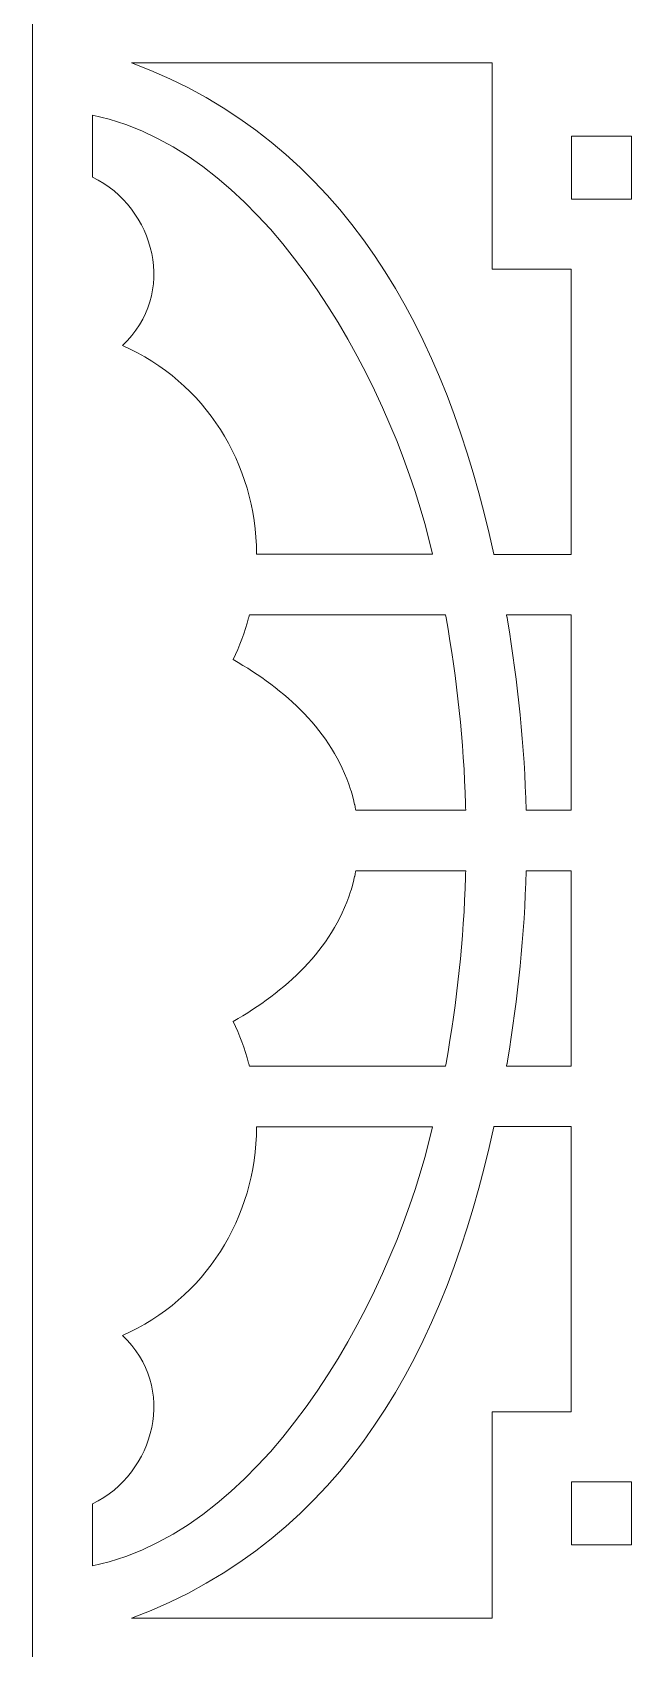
# Model space of a CAD drawing. Header units: centimetres. Extents: x -14.5 to -8.2, y -2.9 to 9.
# Drawn here: x -14.459 to -13.342, y 3.063 to 6.078 of the extents above; entities that cross this region are included whole.
import ezdxf

# ---------------------------------------------------------------- set-up
doc = ezdxf.new("R2010")
doc.units = ezdxf.units.CM
doc.header["$MEASUREMENT"] = 0
doc.layers.add('layer 1', color=7, linetype='Continuous')

msp = doc.modelspace()

# ---------------------------------------------------------------- linework, layer by layer
at = {"layer": 'layer 1', "color": 250, "lineweight": 9}
for points, knots in [([(-14.45908, 9.00076), (-14.45908, 9.00076), (-14.34683, 9.00076), (-14.34683, 9.00076), (-14.34683, 9.00076), (-14.34683, 9.00076), (-8.2929, 9.00076), (-8.2929, 9.00076), (-8.2929, 9.00076), (-8.2929, 9.00076), (-8.18065, 9.00076), (-8.18065, 9.00076), (-8.18065, 9.00076), (-8.18065, 9.00076), (-8.18065, 8.88851), (-8.18065, 8.88851), (-8.18065, 8.88851), (-8.18065, 8.88851), (-8.18065, -2.76204), (-8.18065, -2.76204), (-8.18065, -2.76204), (-8.18065, -2.76204), (-8.18065, -2.87429), (-8.18065, -2.87429), (-8.18065, -2.87429), (-8.18065, -2.87429), (-8.2929, -2.87429), (-8.2929, -2.87429), (-8.2929, -2.87429), (-8.2929, -2.87429), (-14.34683, -2.87429), (-14.34683, -2.87429), (-14.34683, -2.87429), (-14.34683, -2.87429), (-14.45908, -2.87429), (-14.45908, -2.87429), (-14.45908, -2.87429), (-14.45908, -2.87429), (-14.45908, -2.76204), (-14.45908, -2.76204), (-14.45908, -2.76204), (-14.45908, -2.76204), (-14.45908, 8.88851), (-14.45908, 8.88851), (-14.45908, 8.88851), (-14.45908, 8.88851), (-14.45908, 9.00076), (-14.45908, 9.00076)], [0, 0, 0, 0, 0.0769231, 0.0769231, 0.0769231, 0.0769231, 0.1538462, 0.1538462, 0.1538462, 0.1538462, 0.2307692, 0.2307692, 0.2307692, 0.2307692, 0.3076923, 0.3076923, 0.3076923, 0.3076923, 0.3846154, 0.3846154, 0.3846154, 0.3846154, 0.4615385, 0.4615385, 0.4615385, 0.4615385, 0.5384615, 0.5384615, 0.5384615, 0.5384615, 0.6153846, 0.6153846, 0.6153846, 0.6153846, 0.6923077, 0.6923077, 0.6923077, 0.6923077, 0.7692308, 0.7692308, 0.7692308, 0.7692308, 0.8461538, 0.8461538, 0.8461538, 0.8461538, 1, 1, 1, 1]), ([(-14.27441, 6.02143), (-14.27441, 6.02143), (-13.60164, 6.02143), (-13.60164, 6.02143), (-13.60164, 6.02143), (-13.60164, 6.02143), (-13.60164, 5.6375), (-13.60164, 5.6375), (-13.60164, 5.6375), (-13.60164, 5.6375), (-13.60162, 5.6375), (-13.60162, 5.6375), (-13.60162, 5.6375), (-13.60162, 5.6375), (-13.60162, 5.63647), (-13.60162, 5.63647), (-13.60162, 5.63647), (-13.60162, 5.63647), (-13.59568, 5.63647), (-13.59568, 5.63647), (-13.59568, 5.63647), (-13.59568, 5.63647), (-13.59536, 5.63647), (-13.59536, 5.63647), (-13.59536, 5.63647), (-13.59536, 5.63647), (-13.58941, 5.63647), (-13.58941, 5.63647), (-13.58941, 5.63647), (-13.58941, 5.63647), (-13.58909, 5.63647), (-13.58909, 5.63647), (-13.58909, 5.63647), (-13.58909, 5.63647), (-13.58315, 5.63647), (-13.58315, 5.63647), (-13.58315, 5.63647), (-13.58315, 5.63647), (-13.58283, 5.63647), (-13.58283, 5.63647), (-13.58283, 5.63647), (-13.58283, 5.63647), (-13.57689, 5.63647), (-13.57689, 5.63647), (-13.57689, 5.63647), (-13.57689, 5.63647), (-13.57653, 5.63647), (-13.57653, 5.63647), (-13.57653, 5.63647), (-13.57653, 5.63647), (-13.57059, 5.63647), (-13.57059, 5.63647), (-13.57059, 5.63647), (-13.57059, 5.63647), (-13.57027, 5.63647), (-13.57027, 5.63647), (-13.57027, 5.63647), (-13.57027, 5.63647), (-13.56433, 5.63647), (-13.56433, 5.63647), (-13.56433, 5.63647), (-13.56433, 5.63647), (-13.56398, 5.63647), (-13.56398, 5.63647), (-13.56398, 5.63647), (-13.56398, 5.63647), (-13.55803, 5.63647), (-13.55803, 5.63647), (-13.55803, 5.63647), (-13.55803, 5.63647), (-13.55771, 5.63647), (-13.55771, 5.63647), (-13.55771, 5.63647), (-13.55771, 5.63647), (-13.55177, 5.63647), (-13.55177, 5.63647), (-13.55177, 5.63647), (-13.55177, 5.63647), (-13.55141, 5.63647), (-13.55141, 5.63647), (-13.55141, 5.63647), (-13.55141, 5.63647), (-13.54548, 5.63647), (-13.54548, 5.63647), (-13.54548, 5.63647), (-13.54548, 5.63647), (-13.54514, 5.63647), (-13.54514, 5.63647), (-13.54514, 5.63647), (-13.54514, 5.63647), (-13.53921, 5.63647), (-13.53921, 5.63647), (-13.53921, 5.63647), (-13.53921, 5.63647), (-13.53886, 5.63647), (-13.53886, 5.63647), (-13.53886, 5.63647), (-13.53886, 5.63647), (-13.53292, 5.63647), (-13.53292, 5.63647), (-13.53292, 5.63647), (-13.53292, 5.63647), (-13.5326, 5.63647), (-13.5326, 5.63647), (-13.5326, 5.63647), (-13.5326, 5.63647), (-13.52665, 5.63647), (-13.52665, 5.63647), (-13.52665, 5.63647), (-13.52665, 5.63647), (-13.5263, 5.63647), (-13.5263, 5.63647), (-13.5263, 5.63647), (-13.5263, 5.63647), (-13.52036, 5.63647), (-13.52036, 5.63647), (-13.52036, 5.63647), (-13.52036, 5.63647), (-13.52004, 5.63647), (-13.52004, 5.63647), (-13.52004, 5.63647), (-13.52004, 5.63647), (-13.5141, 5.63647), (-13.5141, 5.63647), (-13.5141, 5.63647), (-13.5141, 5.63647), (-13.51375, 5.63647), (-13.51375, 5.63647), (-13.51375, 5.63647), (-13.51375, 5.63647), (-13.5078, 5.63647), (-13.5078, 5.63647), (-13.5078, 5.63647), (-13.5078, 5.63647), (-13.50748, 5.63647), (-13.50748, 5.63647), (-13.50748, 5.63647), (-13.50748, 5.63647), (-13.50154, 5.63647), (-13.50154, 5.63647), (-13.50154, 5.63647), (-13.50154, 5.63647), (-13.50118, 5.63647), (-13.50118, 5.63647), (-13.50118, 5.63647), (-13.50118, 5.63647), (-13.49524, 5.63647), (-13.49524, 5.63647), (-13.49524, 5.63647), (-13.49524, 5.63647), (-13.49492, 5.63647), (-13.49492, 5.63647), (-13.49492, 5.63647), (-13.49492, 5.63647), (-13.48898, 5.63647), (-13.48898, 5.63647), (-13.48898, 5.63647), (-13.48898, 5.63647), (-13.48866, 5.63647), (-13.48866, 5.63647), (-13.48866, 5.63647), (-13.48866, 5.63647), (-13.48272, 5.63647), (-13.48272, 5.63647), (-13.48272, 5.63647), (-13.48272, 5.63647), (-13.4824, 5.63647), (-13.4824, 5.63647), (-13.4824, 5.63647), (-13.4824, 5.63647), (-13.47645, 5.63647), (-13.47645, 5.63647), (-13.47645, 5.63647), (-13.47645, 5.63647), (-13.47609, 5.63647), (-13.47609, 5.63647), (-13.47609, 5.63647), (-13.47609, 5.63647), (-13.47016, 5.63647), (-13.47016, 5.63647), (-13.47016, 5.63647), (-13.47016, 5.63647), (-13.46983, 5.63647), (-13.46983, 5.63647), (-13.46983, 5.63647), (-13.46983, 5.63647), (-13.4639, 5.63647), (-13.4639, 5.63647), (-13.4639, 5.63647), (-13.4639, 5.63647), (-13.46353, 5.63647), (-13.46353, 5.63647), (-13.46353, 5.63647), (-13.46353, 5.63647), (-13.45759, 5.63647), (-13.45759, 5.63647), (-13.45759, 5.63647), (-13.45759, 5.63647), (-13.45727, 5.63647), (-13.45727, 5.63647), (-13.45727, 5.63647), (-13.45727, 5.63647), (-13.45405, 5.63647), (-13.45405, 5.63647), (-13.45405, 5.63647), (-13.45405, 5.63647), (-13.45405, 5.10386), (-13.45405, 5.10386), (-13.45405, 5.10386), (-13.45405, 5.10386), (-13.59842, 5.10386), (-13.59842, 5.10386), (-13.59842, 5.10386), (-13.59842, 5.10386), (-13.59843, 5.10386), (-13.59843, 5.10386), (-13.59843, 5.10386), (-13.59843, 5.10386), (-13.59852, 5.10419), (-13.59852, 5.10419), (-13.59852, 5.10419), (-13.59852, 5.10419), (-13.59853, 5.10419), (-13.59853, 5.10419), (-13.59853, 5.10419), (-13.59853, 5.10419), (-13.59859, 5.10453), (-13.59859, 5.10453), (-13.59859, 5.10453), (-13.59859, 5.10453), (-13.59859, 5.10453), (-13.59859, 5.10453), (-13.59859, 5.10453), (-13.59859, 5.10453), (-13.59869, 5.10487), (-13.59869, 5.10487), (-13.59869, 5.10487), (-13.68701, 5.51585), (-13.87764, 5.8727), (-14.27441, 6.02143)], [0, 0, 0, 0, 0.0163934, 0.0163934, 0.0163934, 0.0163934, 0.0327869, 0.0327869, 0.0327869, 0.0327869, 0.0491803, 0.0491803, 0.0491803, 0.0491803, 0.0655738, 0.0655738, 0.0655738, 0.0655738, 0.0819672, 0.0819672, 0.0819672, 0.0819672, 0.0983607, 0.0983607, 0.0983607, 0.0983607, 0.1147541, 0.1147541, 0.1147541, 0.1147541, 0.1311475, 0.1311475, 0.1311475, 0.1311475, 0.147541, 0.147541, 0.147541, 0.147541, 0.1639344, 0.1639344, 0.1639344, 0.1639344, 0.1803279, 0.1803279, 0.1803279, 0.1803279, 0.1967213, 0.1967213, 0.1967213, 0.1967213, 0.2131148, 0.2131148, 0.2131148, 0.2131148, 0.2295082, 0.2295082, 0.2295082, 0.2295082, 0.2459016, 0.2459016, 0.2459016, 0.2459016, 0.2622951, 0.2622951, 0.2622951, 0.2622951, 0.2786885, 0.2786885, 0.2786885, 0.2786885, 0.295082, 0.295082, 0.295082, 0.295082, 0.3114754, 0.3114754, 0.3114754, 0.3114754, 0.3278689, 0.3278689, 0.3278689, 0.3278689, 0.3442623, 0.3442623, 0.3442623, 0.3442623, 0.3606557, 0.3606557, 0.3606557, 0.3606557, 0.3770492, 0.3770492, 0.3770492, 0.3770492, 0.3934426, 0.3934426, 0.3934426, 0.3934426, 0.4098361, 0.4098361, 0.4098361, 0.4098361, 0.4262295, 0.4262295, 0.4262295, 0.4262295, 0.442623, 0.442623, 0.442623, 0.442623, 0.4590164, 0.4590164, 0.4590164, 0.4590164, 0.4754098, 0.4754098, 0.4754098, 0.4754098, 0.4918033, 0.4918033, 0.4918033, 0.4918033, 0.5081967, 0.5081967, 0.5081967, 0.5081967, 0.5245902, 0.5245902, 0.5245902, 0.5245902, 0.5409836, 0.5409836, 0.5409836, 0.5409836, 0.557377, 0.557377, 0.557377, 0.557377, 0.5737705, 0.5737705, 0.5737705, 0.5737705, 0.5901639, 0.5901639, 0.5901639, 0.5901639, 0.6065574, 0.6065574, 0.6065574, 0.6065574, 0.6229508, 0.6229508, 0.6229508, 0.6229508, 0.6393443, 0.6393443, 0.6393443, 0.6393443, 0.6557377, 0.6557377, 0.6557377, 0.6557377, 0.6721311, 0.6721311, 0.6721311, 0.6721311, 0.6885246, 0.6885246, 0.6885246, 0.6885246, 0.704918, 0.704918, 0.704918, 0.704918, 0.7213115, 0.7213115, 0.7213115, 0.7213115, 0.7377049, 0.7377049, 0.7377049, 0.7377049, 0.7540984, 0.7540984, 0.7540984, 0.7540984, 0.7704918, 0.7704918, 0.7704918, 0.7704918, 0.7868852, 0.7868852, 0.7868852, 0.7868852, 0.8032787, 0.8032787, 0.8032787, 0.8032787, 0.8196721, 0.8196721, 0.8196721, 0.8196721, 0.8360656, 0.8360656, 0.8360656, 0.8360656, 0.852459, 0.852459, 0.852459, 0.852459, 0.8688525, 0.8688525, 0.8688525, 0.8688525, 0.8852459, 0.8852459, 0.8852459, 0.8852459, 0.9016393, 0.9016393, 0.9016393, 0.9016393, 0.9180328, 0.9180328, 0.9180328, 0.9180328, 0.9344262, 0.9344262, 0.9344262, 0.9344262, 0.9508197, 0.9508197, 0.9508197, 0.9508197, 0.9672131, 0.9672131, 0.9672131, 0.9672131, 1, 1, 1, 1]), ([(-14.34683, 5.92383), (-14.34683, 5.92383), (-14.34683, 5.80808), (-14.34683, 5.80808), (-14.34683, 5.80808), (-14.23033, 5.75163), (-14.18765, 5.58881), (-14.29109, 5.49407), (-14.29109, 5.49407), (-14.29109, 5.49407), (-14.29107, 5.49406), (-14.29107, 5.49406), (-14.29107, 5.49406), (-14.13655, 5.42547), (-14.04205, 5.27482), (-14.04092, 5.10487), (-14.04092, 5.10487), (-14.04092, 5.10487), (-13.71321, 5.10487), (-13.71321, 5.10487), (-13.71321, 5.10487), (-13.77807, 5.39844), (-14.00966, 5.85218), (-14.34683, 5.92383)], [0, 0, 0, 0, 0.1428571, 0.1428571, 0.1428571, 0.1428571, 0.2857143, 0.2857143, 0.2857143, 0.2857143, 0.4285714, 0.4285714, 0.4285714, 0.4285714, 0.5714286, 0.5714286, 0.5714286, 0.5714286, 0.7142857, 0.7142857, 0.7142857, 0.7142857, 1, 1, 1, 1]), ([(-13.34156, 5.88429), (-13.34156, 5.88429), (-13.34156, 5.76666), (-13.34156, 5.76666), (-13.34156, 5.76666), (-13.34156, 5.76666), (-13.45399, 5.76666), (-13.45399, 5.76666), (-13.45399, 5.76666), (-13.45399, 5.76666), (-13.45399, 5.88429), (-13.45399, 5.88429), (-13.45399, 5.88429), (-13.45399, 5.88429), (-13.34156, 5.88429), (-13.34156, 5.88429)], [0, 0, 0, 0, 0.2, 0.2, 0.2, 0.2, 0.4, 0.4, 0.4, 0.4, 0.6, 0.6, 0.6, 0.6, 1, 1, 1, 1]), ([(-14.08451, 4.90806), (-13.98751, 4.8524), (-13.90112, 4.77566), (-13.86557, 4.6657), (-13.86557, 4.6657), (-13.86557, 4.6657), (-13.86555, 4.6657), (-13.86555, 4.6657), (-13.86555, 4.6657), (-13.86555, 4.6657), (-13.86515, 4.66445), (-13.86515, 4.66445), (-13.86515, 4.66445), (-13.86515, 4.66445), (-13.86514, 4.66445), (-13.86514, 4.66445), (-13.86514, 4.66445), (-13.86514, 4.66445), (-13.86419, 4.66132), (-13.86419, 4.66132), (-13.86419, 4.66132), (-13.86419, 4.66132), (-13.86418, 4.66132), (-13.86418, 4.66132), (-13.86418, 4.66132), (-13.86418, 4.66132), (-13.86401, 4.66072), (-13.86401, 4.66072), (-13.86401, 4.66072), (-13.86401, 4.66072), (-13.86401, 4.66072), (-13.86401, 4.66072), (-13.86401, 4.66072), (-13.86401, 4.66072), (-13.86399, 4.66066), (-13.86399, 4.66066), (-13.86399, 4.66066), (-13.86399, 4.66066), (-13.86398, 4.66066), (-13.86398, 4.66066), (-13.86398, 4.66066), (-13.86398, 4.66066), (-13.86291, 4.65693), (-13.86291, 4.65693), (-13.86291, 4.65693), (-13.86291, 4.65693), (-13.8629, 4.65693), (-13.8629, 4.65693), (-13.8629, 4.65693), (-13.8629, 4.65693), (-13.86276, 4.65639), (-13.86276, 4.65639), (-13.86276, 4.65639), (-13.86276, 4.65639), (-13.86273, 4.65639), (-13.86273, 4.65639), (-13.86273, 4.65639), (-13.86273, 4.65639), (-13.8616, 4.65225), (-13.8616, 4.65225), (-13.8616, 4.65225), (-13.8616, 4.65225), (-13.86158, 4.65225), (-13.86158, 4.65225), (-13.86158, 4.65225), (-13.86158, 4.65225), (-13.86147, 4.65176), (-13.86147, 4.65176), (-13.86147, 4.65176), (-13.86147, 4.65176), (-13.86146, 4.65176), (-13.86146, 4.65176), (-13.86146, 4.65176), (-13.86146, 4.65176), (-13.86023, 4.64707), (-13.86023, 4.64707), (-13.86023, 4.64707), (-13.86023, 4.64707), (-13.86022, 4.64707), (-13.86022, 4.64707), (-13.86022, 4.64707), (-13.86022, 4.64707), (-13.86021, 4.64698), (-13.86021, 4.64698), (-13.86021, 4.64698), (-13.86021, 4.64698), (-13.8602, 4.64698), (-13.8602, 4.64698), (-13.8602, 4.64698), (-13.8602, 4.64698), (-13.85945, 4.64392), (-13.85945, 4.64392), (-13.85945, 4.64392), (-13.85945, 4.64392), (-13.85944, 4.64392), (-13.85944, 4.64392), (-13.85944, 4.64392), (-13.85944, 4.64392), (-13.85931, 4.64333), (-13.85931, 4.64333), (-13.85931, 4.64333), (-13.85931, 4.64333), (-13.8593, 4.64333), (-13.8593, 4.64333), (-13.8593, 4.64333), (-13.8593, 4.64333), (-13.85807, 4.63801), (-13.85807, 4.63801), (-13.85807, 4.63801), (-13.85807, 4.63801), (-13.85806, 4.63801), (-13.85806, 4.63801), (-13.85806, 4.63801), (-13.85806, 4.63801), (-13.85795, 4.63744), (-13.85795, 4.63744), (-13.85795, 4.63744), (-13.85795, 4.63744), (-13.85793, 4.63744), (-13.85793, 4.63744), (-13.85793, 4.63744), (-13.85793, 4.63744), (-13.8572, 4.63392), (-13.8572, 4.63392), (-13.8572, 4.63392), (-13.8572, 4.63392), (-13.85719, 4.63392), (-13.85719, 4.63392), (-13.85719, 4.63392), (-13.85719, 4.63392), (-13.8571, 4.63336), (-13.8571, 4.63336), (-13.8571, 4.63336), (-13.8571, 4.63336), (-13.85708, 4.63336), (-13.85708, 4.63336), (-13.85708, 4.63336), (-13.85708, 4.63336), (-13.85695, 4.63267), (-13.85695, 4.63267), (-13.85695, 4.63267), (-13.85695, 4.63267), (-13.85694, 4.63267), (-13.85694, 4.63267), (-13.85694, 4.63267), (-13.85694, 4.63267), (-13.85626, 4.62921), (-13.85626, 4.62921), (-13.85626, 4.62921), (-13.85626, 4.62921), (-13.85625, 4.62921), (-13.85625, 4.62921), (-13.85625, 4.62921), (-13.85625, 4.62921), (-13.85588, 4.62729), (-13.85588, 4.62729), (-13.85588, 4.62729), (-13.85588, 4.62729), (-13.85586, 4.62729), (-13.85586, 4.62729), (-13.85586, 4.62729), (-13.85586, 4.62729), (-13.85585, 4.62729), (-13.85585, 4.62729), (-13.85585, 4.62729), (-13.85585, 4.62729), (-13.65096, 4.62729), (-13.65096, 4.62729), (-13.65096, 4.62729), (-13.65096, 4.62729), (-13.65107, 4.63219), (-13.65107, 4.63219), (-13.65107, 4.63219), (-13.65107, 4.63219), (-13.65109, 4.63219), (-13.65109, 4.63219), (-13.65109, 4.63219), (-13.65109, 4.63219), (-13.6511, 4.63219), (-13.6511, 4.63219), (-13.6511, 4.63219), (-13.6511, 4.63219), (-13.6511, 4.63221), (-13.6511, 4.63221), (-13.6511, 4.63221), (-13.6511, 4.63221), (-13.65124, 4.63814), (-13.65124, 4.63814), (-13.65124, 4.63814), (-13.65124, 4.63814), (-13.65125, 4.63814), (-13.65125, 4.63814), (-13.65125, 4.63814), (-13.65125, 4.63814), (-13.65125, 4.63814), (-13.65125, 4.63814), (-13.65125, 4.63814), (-13.65125, 4.63814), (-13.65125, 4.63816), (-13.65125, 4.63816), (-13.65125, 4.63816), (-13.65458, 4.75506), (-13.6673, 4.87172), (-13.68762, 4.98616), (-13.68762, 4.98616), (-13.68762, 4.98616), (-13.68763, 4.98616), (-13.68763, 4.98616), (-13.68763, 4.98616), (-13.68763, 4.98616), (-13.68765, 4.98616), (-13.68765, 4.98616), (-13.68765, 4.98616), (-13.68765, 4.98616), (-13.68766, 4.98616), (-13.68766, 4.98616), (-13.68766, 4.98616), (-13.68766, 4.98616), (-13.68861, 4.99161), (-13.68861, 4.99161), (-13.68861, 4.99161), (-13.68861, 4.99161), (-13.68862, 4.99161), (-13.68862, 4.99161), (-13.68862, 4.99161), (-13.68862, 4.99161), (-13.68863, 4.99161), (-13.68863, 4.99161), (-13.68863, 4.99161), (-13.68863, 4.99161), (-13.68864, 4.99161), (-13.68864, 4.99161), (-13.68864, 4.99161), (-13.68864, 4.99161), (-14.05429, 4.99161), (-14.05429, 4.99161), (-14.05429, 4.99161), (-14.05429, 4.99161), (-14.0543, 4.99161), (-14.0543, 4.99161), (-14.0543, 4.99161), (-14.0543, 4.99161), (-14.05467, 4.99024), (-14.05467, 4.99024), (-14.05467, 4.99024), (-14.05467, 4.99024), (-14.05467, 4.99024), (-14.05467, 4.99024), (-14.05467, 4.99024), (-14.05467, 4.99024), (-14.055, 4.98886), (-14.055, 4.98886), (-14.055, 4.98886), (-14.055, 4.98886), (-14.05501, 4.98886), (-14.05501, 4.98886), (-14.05501, 4.98886), (-14.05501, 4.98886), (-14.05537, 4.98748), (-14.05537, 4.98748), (-14.05537, 4.98748), (-14.05537, 4.98748), (-14.05539, 4.98748), (-14.05539, 4.98748), (-14.05539, 4.98748), (-14.05539, 4.98748), (-14.05571, 4.98613), (-14.05571, 4.98613), (-14.05571, 4.98613), (-14.05571, 4.98613), (-14.05572, 4.98613), (-14.05572, 4.98613), (-14.05572, 4.98613), (-14.06268, 4.95937), (-14.0725, 4.93305), (-14.08451, 4.90806)], [0, 0, 0, 0, 0.0142857, 0.0142857, 0.0142857, 0.0142857, 0.0285714, 0.0285714, 0.0285714, 0.0285714, 0.0428571, 0.0428571, 0.0428571, 0.0428571, 0.0571429, 0.0571429, 0.0571429, 0.0571429, 0.0714286, 0.0714286, 0.0714286, 0.0714286, 0.0857143, 0.0857143, 0.0857143, 0.0857143, 0.1, 0.1, 0.1, 0.1, 0.1142857, 0.1142857, 0.1142857, 0.1142857, 0.1285714, 0.1285714, 0.1285714, 0.1285714, 0.1428571, 0.1428571, 0.1428571, 0.1428571, 0.1571429, 0.1571429, 0.1571429, 0.1571429, 0.1714286, 0.1714286, 0.1714286, 0.1714286, 0.1857143, 0.1857143, 0.1857143, 0.1857143, 0.2, 0.2, 0.2, 0.2, 0.2142857, 0.2142857, 0.2142857, 0.2142857, 0.2285714, 0.2285714, 0.2285714, 0.2285714, 0.2428571, 0.2428571, 0.2428571, 0.2428571, 0.2571429, 0.2571429, 0.2571429, 0.2571429, 0.2714286, 0.2714286, 0.2714286, 0.2714286, 0.2857143, 0.2857143, 0.2857143, 0.2857143, 0.3, 0.3, 0.3, 0.3, 0.3142857, 0.3142857, 0.3142857, 0.3142857, 0.3285714, 0.3285714, 0.3285714, 0.3285714, 0.3428571, 0.3428571, 0.3428571, 0.3428571, 0.3571429, 0.3571429, 0.3571429, 0.3571429, 0.3714286, 0.3714286, 0.3714286, 0.3714286, 0.3857143, 0.3857143, 0.3857143, 0.3857143, 0.4, 0.4, 0.4, 0.4, 0.4142857, 0.4142857, 0.4142857, 0.4142857, 0.4285714, 0.4285714, 0.4285714, 0.4285714, 0.4428571, 0.4428571, 0.4428571, 0.4428571, 0.4571429, 0.4571429, 0.4571429, 0.4571429, 0.4714286, 0.4714286, 0.4714286, 0.4714286, 0.4857143, 0.4857143, 0.4857143, 0.4857143, 0.5, 0.5, 0.5, 0.5, 0.5142857, 0.5142857, 0.5142857, 0.5142857, 0.5285714, 0.5285714, 0.5285714, 0.5285714, 0.5428571, 0.5428571, 0.5428571, 0.5428571, 0.5571429, 0.5571429, 0.5571429, 0.5571429, 0.5714286, 0.5714286, 0.5714286, 0.5714286, 0.5857143, 0.5857143, 0.5857143, 0.5857143, 0.6, 0.6, 0.6, 0.6, 0.6142857, 0.6142857, 0.6142857, 0.6142857, 0.6285714, 0.6285714, 0.6285714, 0.6285714, 0.6428571, 0.6428571, 0.6428571, 0.6428571, 0.6571429, 0.6571429, 0.6571429, 0.6571429, 0.6714286, 0.6714286, 0.6714286, 0.6714286, 0.6857143, 0.6857143, 0.6857143, 0.6857143, 0.7, 0.7, 0.7, 0.7, 0.7142857, 0.7142857, 0.7142857, 0.7142857, 0.7285714, 0.7285714, 0.7285714, 0.7285714, 0.7428571, 0.7428571, 0.7428571, 0.7428571, 0.7571429, 0.7571429, 0.7571429, 0.7571429, 0.7714286, 0.7714286, 0.7714286, 0.7714286, 0.7857143, 0.7857143, 0.7857143, 0.7857143, 0.8, 0.8, 0.8, 0.8, 0.8142857, 0.8142857, 0.8142857, 0.8142857, 0.8285714, 0.8285714, 0.8285714, 0.8285714, 0.8428571, 0.8428571, 0.8428571, 0.8428571, 0.8571429, 0.8571429, 0.8571429, 0.8571429, 0.8714286, 0.8714286, 0.8714286, 0.8714286, 0.8857143, 0.8857143, 0.8857143, 0.8857143, 0.9, 0.9, 0.9, 0.9, 0.9142857, 0.9142857, 0.9142857, 0.9142857, 0.9285714, 0.9285714, 0.9285714, 0.9285714, 0.9428571, 0.9428571, 0.9428571, 0.9428571, 0.9571429, 0.9571429, 0.9571429, 0.9571429, 0.9714286, 0.9714286, 0.9714286, 0.9714286, 1, 1, 1, 1]), ([(-13.53836, 4.62729), (-13.53836, 4.62729), (-13.53835, 4.62729), (-13.53835, 4.62729), (-13.53835, 4.62729), (-13.53835, 4.62729), (-13.45405, 4.62729), (-13.45405, 4.62729), (-13.45405, 4.62729), (-13.45405, 4.62729), (-13.45405, 4.63736), (-13.45405, 4.63736), (-13.45405, 4.63736), (-13.45405, 4.63736), (-13.45405, 4.65403), (-13.45405, 4.65403), (-13.45405, 4.65403), (-13.45405, 4.65403), (-13.45405, 4.6707), (-13.45405, 4.6707), (-13.45405, 4.6707), (-13.45405, 4.6707), (-13.45405, 4.68737), (-13.45405, 4.68737), (-13.45405, 4.68737), (-13.45405, 4.68737), (-13.45405, 4.70403), (-13.45405, 4.70403), (-13.45405, 4.70403), (-13.45405, 4.70403), (-13.45405, 4.7207), (-13.45405, 4.7207), (-13.45405, 4.7207), (-13.45405, 4.7207), (-13.45405, 4.73737), (-13.45405, 4.73737), (-13.45405, 4.73737), (-13.45405, 4.73737), (-13.45405, 4.75404), (-13.45405, 4.75404), (-13.45405, 4.75404), (-13.45405, 4.75404), (-13.45405, 4.77072), (-13.45405, 4.77072), (-13.45405, 4.77072), (-13.45405, 4.77072), (-13.45405, 4.78738), (-13.45405, 4.78738), (-13.45405, 4.78738), (-13.45405, 4.78738), (-13.45405, 4.80405), (-13.45405, 4.80405), (-13.45405, 4.80405), (-13.45405, 4.80405), (-13.45405, 4.82072), (-13.45405, 4.82072), (-13.45405, 4.82072), (-13.45405, 4.82072), (-13.45405, 4.83738), (-13.45405, 4.83738), (-13.45405, 4.83738), (-13.45405, 4.83738), (-13.45405, 4.85406), (-13.45405, 4.85406), (-13.45405, 4.85406), (-13.45405, 4.85406), (-13.45405, 4.87072), (-13.45405, 4.87072), (-13.45405, 4.87072), (-13.45405, 4.87072), (-13.45405, 4.88739), (-13.45405, 4.88739), (-13.45405, 4.88739), (-13.45405, 4.88739), (-13.45405, 4.90406), (-13.45405, 4.90406), (-13.45405, 4.90406), (-13.45405, 4.90406), (-13.45405, 4.92073), (-13.45405, 4.92073), (-13.45405, 4.92073), (-13.45405, 4.92073), (-13.45405, 4.9374), (-13.45405, 4.9374), (-13.45405, 4.9374), (-13.45405, 4.9374), (-13.45405, 4.95406), (-13.45405, 4.95406), (-13.45405, 4.95406), (-13.45405, 4.95406), (-13.45405, 4.97073), (-13.45405, 4.97073), (-13.45405, 4.97073), (-13.45405, 4.97073), (-13.45405, 4.9874), (-13.45405, 4.9874), (-13.45405, 4.9874), (-13.45405, 4.9874), (-13.45405, 4.99161), (-13.45405, 4.99161), (-13.45405, 4.99161), (-13.45405, 4.99161), (-13.57477, 4.99161), (-13.57477, 4.99161), (-13.57477, 4.99161), (-13.57477, 4.99161), (-13.57402, 4.98717), (-13.57402, 4.98717), (-13.57402, 4.98717), (-13.57402, 4.98717), (-13.574, 4.98717), (-13.574, 4.98717), (-13.574, 4.98717), (-13.574, 4.98717), (-13.57399, 4.98717), (-13.57399, 4.98717), (-13.57399, 4.98717), (-13.57399, 4.98717), (-13.57398, 4.98717), (-13.57398, 4.98717), (-13.57398, 4.98717), (-13.57398, 4.98717), (-13.57304, 4.9817), (-13.57304, 4.9817), (-13.57304, 4.9817), (-13.57304, 4.9817), (-13.57303, 4.9817), (-13.57303, 4.9817), (-13.57303, 4.9817), (-13.57303, 4.9817), (-13.57302, 4.9817), (-13.57302, 4.9817), (-13.57302, 4.9817), (-13.57302, 4.9817), (-13.57301, 4.9817), (-13.57301, 4.9817), (-13.57301, 4.9817), (-13.55358, 4.8646), (-13.54128, 4.74588), (-13.53836, 4.62729)], [0, 0, 0, 0, 0.0277778, 0.0277778, 0.0277778, 0.0277778, 0.0555556, 0.0555556, 0.0555556, 0.0555556, 0.0833333, 0.0833333, 0.0833333, 0.0833333, 0.1111111, 0.1111111, 0.1111111, 0.1111111, 0.1388889, 0.1388889, 0.1388889, 0.1388889, 0.1666667, 0.1666667, 0.1666667, 0.1666667, 0.1944444, 0.1944444, 0.1944444, 0.1944444, 0.2222222, 0.2222222, 0.2222222, 0.2222222, 0.25, 0.25, 0.25, 0.25, 0.2777778, 0.2777778, 0.2777778, 0.2777778, 0.3055556, 0.3055556, 0.3055556, 0.3055556, 0.3333333, 0.3333333, 0.3333333, 0.3333333, 0.3611111, 0.3611111, 0.3611111, 0.3611111, 0.3888889, 0.3888889, 0.3888889, 0.3888889, 0.4166667, 0.4166667, 0.4166667, 0.4166667, 0.4444444, 0.4444444, 0.4444444, 0.4444444, 0.4722222, 0.4722222, 0.4722222, 0.4722222, 0.5, 0.5, 0.5, 0.5, 0.5277778, 0.5277778, 0.5277778, 0.5277778, 0.5555556, 0.5555556, 0.5555556, 0.5555556, 0.5833333, 0.5833333, 0.5833333, 0.5833333, 0.6111111, 0.6111111, 0.6111111, 0.6111111, 0.6388889, 0.6388889, 0.6388889, 0.6388889, 0.6666667, 0.6666667, 0.6666667, 0.6666667, 0.6944444, 0.6944444, 0.6944444, 0.6944444, 0.7222222, 0.7222222, 0.7222222, 0.7222222, 0.75, 0.75, 0.75, 0.75, 0.7777778, 0.7777778, 0.7777778, 0.7777778, 0.8055556, 0.8055556, 0.8055556, 0.8055556, 0.8333333, 0.8333333, 0.8333333, 0.8333333, 0.8611111, 0.8611111, 0.8611111, 0.8611111, 0.8888889, 0.8888889, 0.8888889, 0.8888889, 0.9166667, 0.9166667, 0.9166667, 0.9166667, 0.9444444, 0.9444444, 0.9444444, 0.9444444, 1, 1, 1, 1]), ([(-14.08451, 4.23325), (-13.98751, 4.2889), (-13.90112, 4.36564), (-13.86557, 4.47562), (-13.86557, 4.47562), (-13.86557, 4.47562), (-13.86555, 4.47562), (-13.86555, 4.47562), (-13.86555, 4.47562), (-13.86555, 4.47562), (-13.86515, 4.47687), (-13.86515, 4.47687), (-13.86515, 4.47687), (-13.86515, 4.47687), (-13.86514, 4.47687), (-13.86514, 4.47687), (-13.86514, 4.47687), (-13.86514, 4.47687), (-13.86419, 4.47999), (-13.86419, 4.47999), (-13.86419, 4.47999), (-13.86419, 4.47999), (-13.86418, 4.47999), (-13.86418, 4.47999), (-13.86418, 4.47999), (-13.86418, 4.47999), (-13.86401, 4.48058), (-13.86401, 4.48058), (-13.86401, 4.48058), (-13.86401, 4.48058), (-13.86401, 4.48058), (-13.86401, 4.48058), (-13.86401, 4.48058), (-13.86401, 4.48058), (-13.86399, 4.48065), (-13.86399, 4.48065), (-13.86399, 4.48065), (-13.86399, 4.48065), (-13.86398, 4.48065), (-13.86398, 4.48065), (-13.86398, 4.48065), (-13.86398, 4.48065), (-13.86291, 4.48438), (-13.86291, 4.48438), (-13.86291, 4.48438), (-13.86291, 4.48438), (-13.8629, 4.48438), (-13.8629, 4.48438), (-13.8629, 4.48438), (-13.8629, 4.48438), (-13.86276, 4.48492), (-13.86276, 4.48492), (-13.86276, 4.48492), (-13.86276, 4.48492), (-13.86273, 4.48492), (-13.86273, 4.48492), (-13.86273, 4.48492), (-13.86273, 4.48492), (-13.8616, 4.48906), (-13.8616, 4.48906), (-13.8616, 4.48906), (-13.8616, 4.48906), (-13.86158, 4.48906), (-13.86158, 4.48906), (-13.86158, 4.48906), (-13.86158, 4.48906), (-13.86147, 4.48955), (-13.86147, 4.48955), (-13.86147, 4.48955), (-13.86147, 4.48955), (-13.86146, 4.48955), (-13.86146, 4.48955), (-13.86146, 4.48955), (-13.86146, 4.48955), (-13.86023, 4.49424), (-13.86023, 4.49424), (-13.86023, 4.49424), (-13.86023, 4.49424), (-13.86022, 4.49424), (-13.86022, 4.49424), (-13.86022, 4.49424), (-13.86022, 4.49424), (-13.86021, 4.49432), (-13.86021, 4.49432), (-13.86021, 4.49432), (-13.86021, 4.49432), (-13.8602, 4.49432), (-13.8602, 4.49432), (-13.8602, 4.49432), (-13.8602, 4.49432), (-13.85945, 4.4974), (-13.85945, 4.4974), (-13.85945, 4.4974), (-13.85945, 4.4974), (-13.85944, 4.4974), (-13.85944, 4.4974), (-13.85944, 4.4974), (-13.85944, 4.4974), (-13.85931, 4.49798), (-13.85931, 4.49798), (-13.85931, 4.49798), (-13.85931, 4.49798), (-13.8593, 4.49798), (-13.8593, 4.49798), (-13.8593, 4.49798), (-13.8593, 4.49798), (-13.85807, 4.50329), (-13.85807, 4.50329), (-13.85807, 4.50329), (-13.85807, 4.50329), (-13.85806, 4.50329), (-13.85806, 4.50329), (-13.85806, 4.50329), (-13.85806, 4.50329), (-13.85795, 4.50387), (-13.85795, 4.50387), (-13.85795, 4.50387), (-13.85795, 4.50387), (-13.85793, 4.50387), (-13.85793, 4.50387), (-13.85793, 4.50387), (-13.85793, 4.50387), (-13.8572, 4.50739), (-13.8572, 4.50739), (-13.8572, 4.50739), (-13.8572, 4.50739), (-13.85719, 4.50739), (-13.85719, 4.50739), (-13.85719, 4.50739), (-13.85719, 4.50739), (-13.8571, 4.50796), (-13.8571, 4.50796), (-13.8571, 4.50796), (-13.8571, 4.50796), (-13.85708, 4.50796), (-13.85708, 4.50796), (-13.85708, 4.50796), (-13.85708, 4.50796), (-13.85695, 4.50864), (-13.85695, 4.50864), (-13.85695, 4.50864), (-13.85695, 4.50864), (-13.85694, 4.50864), (-13.85694, 4.50864), (-13.85694, 4.50864), (-13.85694, 4.50864), (-13.85626, 4.51209), (-13.85626, 4.51209), (-13.85626, 4.51209), (-13.85626, 4.51209), (-13.85625, 4.51209), (-13.85625, 4.51209), (-13.85625, 4.51209), (-13.85625, 4.51209), (-13.85588, 4.51402), (-13.85588, 4.51402), (-13.85588, 4.51402), (-13.85588, 4.51402), (-13.85586, 4.51402), (-13.85586, 4.51402), (-13.85586, 4.51402), (-13.85586, 4.51402), (-13.85585, 4.51402), (-13.85585, 4.51402), (-13.85585, 4.51402), (-13.85585, 4.51402), (-13.65096, 4.51402), (-13.65096, 4.51402), (-13.65096, 4.51402), (-13.65096, 4.51402), (-13.65107, 4.50912), (-13.65107, 4.50912), (-13.65107, 4.50912), (-13.65107, 4.50912), (-13.65109, 4.50912), (-13.65109, 4.50912), (-13.65109, 4.50912), (-13.65109, 4.50912), (-13.6511, 4.50912), (-13.6511, 4.50912), (-13.6511, 4.50912), (-13.6511, 4.50912), (-13.6511, 4.5091), (-13.6511, 4.5091), (-13.6511, 4.5091), (-13.6511, 4.5091), (-13.65124, 4.50317), (-13.65124, 4.50317), (-13.65124, 4.50317), (-13.65124, 4.50317), (-13.65125, 4.50317), (-13.65125, 4.50317), (-13.65125, 4.50317), (-13.65125, 4.50317), (-13.65125, 4.50317), (-13.65125, 4.50317), (-13.65125, 4.50317), (-13.65125, 4.50317), (-13.65125, 4.50315), (-13.65125, 4.50315), (-13.65125, 4.50315), (-13.65458, 4.38625), (-13.6673, 4.26959), (-13.68762, 4.15515), (-13.68762, 4.15515), (-13.68762, 4.15515), (-13.68763, 4.15515), (-13.68763, 4.15515), (-13.68763, 4.15515), (-13.68763, 4.15515), (-13.68765, 4.15515), (-13.68765, 4.15515), (-13.68765, 4.15515), (-13.68765, 4.15515), (-13.68766, 4.15515), (-13.68766, 4.15515), (-13.68766, 4.15515), (-13.68766, 4.15515), (-13.68861, 4.1497), (-13.68861, 4.1497), (-13.68861, 4.1497), (-13.68861, 4.1497), (-13.68862, 4.1497), (-13.68862, 4.1497), (-13.68862, 4.1497), (-13.68862, 4.1497), (-13.68863, 4.1497), (-13.68863, 4.1497), (-13.68863, 4.1497), (-13.68863, 4.1497), (-13.68864, 4.1497), (-13.68864, 4.1497), (-13.68864, 4.1497), (-13.68864, 4.1497), (-14.05429, 4.1497), (-14.05429, 4.1497), (-14.05429, 4.1497), (-14.05429, 4.1497), (-14.0543, 4.1497), (-14.0543, 4.1497), (-14.0543, 4.1497), (-14.0543, 4.1497), (-14.05467, 4.15108), (-14.05467, 4.15108), (-14.05467, 4.15108), (-14.05467, 4.15108), (-14.05467, 4.15108), (-14.05467, 4.15108), (-14.05467, 4.15108), (-14.05467, 4.15108), (-14.055, 4.15245), (-14.055, 4.15245), (-14.055, 4.15245), (-14.055, 4.15245), (-14.05501, 4.15245), (-14.05501, 4.15245), (-14.05501, 4.15245), (-14.05501, 4.15245), (-14.05537, 4.15383), (-14.05537, 4.15383), (-14.05537, 4.15383), (-14.05537, 4.15383), (-14.05539, 4.15383), (-14.05539, 4.15383), (-14.05539, 4.15383), (-14.05539, 4.15383), (-14.05571, 4.15517), (-14.05571, 4.15517), (-14.05571, 4.15517), (-14.05571, 4.15517), (-14.05572, 4.15517), (-14.05572, 4.15517), (-14.05572, 4.15517), (-14.06268, 4.18193), (-14.0725, 4.20826), (-14.08451, 4.23325)], [0, 0, 0, 0, 0.0142857, 0.0142857, 0.0142857, 0.0142857, 0.0285714, 0.0285714, 0.0285714, 0.0285714, 0.0428571, 0.0428571, 0.0428571, 0.0428571, 0.0571429, 0.0571429, 0.0571429, 0.0571429, 0.0714286, 0.0714286, 0.0714286, 0.0714286, 0.0857143, 0.0857143, 0.0857143, 0.0857143, 0.1, 0.1, 0.1, 0.1, 0.1142857, 0.1142857, 0.1142857, 0.1142857, 0.1285714, 0.1285714, 0.1285714, 0.1285714, 0.1428571, 0.1428571, 0.1428571, 0.1428571, 0.1571429, 0.1571429, 0.1571429, 0.1571429, 0.1714286, 0.1714286, 0.1714286, 0.1714286, 0.1857143, 0.1857143, 0.1857143, 0.1857143, 0.2, 0.2, 0.2, 0.2, 0.2142857, 0.2142857, 0.2142857, 0.2142857, 0.2285714, 0.2285714, 0.2285714, 0.2285714, 0.2428571, 0.2428571, 0.2428571, 0.2428571, 0.2571429, 0.2571429, 0.2571429, 0.2571429, 0.2714286, 0.2714286, 0.2714286, 0.2714286, 0.2857143, 0.2857143, 0.2857143, 0.2857143, 0.3, 0.3, 0.3, 0.3, 0.3142857, 0.3142857, 0.3142857, 0.3142857, 0.3285714, 0.3285714, 0.3285714, 0.3285714, 0.3428571, 0.3428571, 0.3428571, 0.3428571, 0.3571429, 0.3571429, 0.3571429, 0.3571429, 0.3714286, 0.3714286, 0.3714286, 0.3714286, 0.3857143, 0.3857143, 0.3857143, 0.3857143, 0.4, 0.4, 0.4, 0.4, 0.4142857, 0.4142857, 0.4142857, 0.4142857, 0.4285714, 0.4285714, 0.4285714, 0.4285714, 0.4428571, 0.4428571, 0.4428571, 0.4428571, 0.4571429, 0.4571429, 0.4571429, 0.4571429, 0.4714286, 0.4714286, 0.4714286, 0.4714286, 0.4857143, 0.4857143, 0.4857143, 0.4857143, 0.5, 0.5, 0.5, 0.5, 0.5142857, 0.5142857, 0.5142857, 0.5142857, 0.5285714, 0.5285714, 0.5285714, 0.5285714, 0.5428571, 0.5428571, 0.5428571, 0.5428571, 0.5571429, 0.5571429, 0.5571429, 0.5571429, 0.5714286, 0.5714286, 0.5714286, 0.5714286, 0.5857143, 0.5857143, 0.5857143, 0.5857143, 0.6, 0.6, 0.6, 0.6, 0.6142857, 0.6142857, 0.6142857, 0.6142857, 0.6285714, 0.6285714, 0.6285714, 0.6285714, 0.6428571, 0.6428571, 0.6428571, 0.6428571, 0.6571429, 0.6571429, 0.6571429, 0.6571429, 0.6714286, 0.6714286, 0.6714286, 0.6714286, 0.6857143, 0.6857143, 0.6857143, 0.6857143, 0.7, 0.7, 0.7, 0.7, 0.7142857, 0.7142857, 0.7142857, 0.7142857, 0.7285714, 0.7285714, 0.7285714, 0.7285714, 0.7428571, 0.7428571, 0.7428571, 0.7428571, 0.7571429, 0.7571429, 0.7571429, 0.7571429, 0.7714286, 0.7714286, 0.7714286, 0.7714286, 0.7857143, 0.7857143, 0.7857143, 0.7857143, 0.8, 0.8, 0.8, 0.8, 0.8142857, 0.8142857, 0.8142857, 0.8142857, 0.8285714, 0.8285714, 0.8285714, 0.8285714, 0.8428571, 0.8428571, 0.8428571, 0.8428571, 0.8571429, 0.8571429, 0.8571429, 0.8571429, 0.8714286, 0.8714286, 0.8714286, 0.8714286, 0.8857143, 0.8857143, 0.8857143, 0.8857143, 0.9, 0.9, 0.9, 0.9, 0.9142857, 0.9142857, 0.9142857, 0.9142857, 0.9285714, 0.9285714, 0.9285714, 0.9285714, 0.9428571, 0.9428571, 0.9428571, 0.9428571, 0.9571429, 0.9571429, 0.9571429, 0.9571429, 0.9714286, 0.9714286, 0.9714286, 0.9714286, 1, 1, 1, 1]), ([(-13.53836, 4.51402), (-13.53836, 4.51402), (-13.53835, 4.51402), (-13.53835, 4.51402), (-13.53835, 4.51402), (-13.53835, 4.51402), (-13.45405, 4.51402), (-13.45405, 4.51402), (-13.45405, 4.51402), (-13.45405, 4.51402), (-13.45405, 4.50398), (-13.45405, 4.50398), (-13.45405, 4.50398), (-13.45405, 4.50398), (-13.45405, 4.48731), (-13.45405, 4.48731), (-13.45405, 4.48731), (-13.45405, 4.48731), (-13.45405, 4.47064), (-13.45405, 4.47064), (-13.45405, 4.47064), (-13.45405, 4.47064), (-13.45405, 4.45397), (-13.45405, 4.45397), (-13.45405, 4.45397), (-13.45405, 4.45397), (-13.45405, 4.4373), (-13.45405, 4.4373), (-13.45405, 4.4373), (-13.45405, 4.4373), (-13.45405, 4.42064), (-13.45405, 4.42064), (-13.45405, 4.42064), (-13.45405, 4.42064), (-13.45405, 4.40397), (-13.45405, 4.40397), (-13.45405, 4.40397), (-13.45405, 4.40397), (-13.45405, 4.3873), (-13.45405, 4.3873), (-13.45405, 4.3873), (-13.45405, 4.3873), (-13.45405, 4.37063), (-13.45405, 4.37063), (-13.45405, 4.37063), (-13.45405, 4.37063), (-13.45405, 4.35396), (-13.45405, 4.35396), (-13.45405, 4.35396), (-13.45405, 4.35396), (-13.45405, 4.3373), (-13.45405, 4.3373), (-13.45405, 4.3373), (-13.45405, 4.3373), (-13.45405, 4.32063), (-13.45405, 4.32063), (-13.45405, 4.32063), (-13.45405, 4.32063), (-13.45405, 4.30396), (-13.45405, 4.30396), (-13.45405, 4.30396), (-13.45405, 4.30396), (-13.45405, 4.28729), (-13.45405, 4.28729), (-13.45405, 4.28729), (-13.45405, 4.28729), (-13.45405, 4.27062), (-13.45405, 4.27062), (-13.45405, 4.27062), (-13.45405, 4.27062), (-13.45405, 4.25395), (-13.45405, 4.25395), (-13.45405, 4.25395), (-13.45405, 4.25395), (-13.45405, 4.23728), (-13.45405, 4.23728), (-13.45405, 4.23728), (-13.45405, 4.23728), (-13.45405, 4.22062), (-13.45405, 4.22062), (-13.45405, 4.22062), (-13.45405, 4.22062), (-13.45405, 4.20394), (-13.45405, 4.20394), (-13.45405, 4.20394), (-13.45405, 4.20394), (-13.45405, 4.18728), (-13.45405, 4.18728), (-13.45405, 4.18728), (-13.45405, 4.18728), (-13.45405, 4.1706), (-13.45405, 4.1706), (-13.45405, 4.1706), (-13.45405, 4.1706), (-13.45405, 4.15394), (-13.45405, 4.15394), (-13.45405, 4.15394), (-13.45405, 4.15394), (-13.45405, 4.1497), (-13.45405, 4.1497), (-13.45405, 4.1497), (-13.45405, 4.1497), (-13.57477, 4.1497), (-13.57477, 4.1497), (-13.57477, 4.1497), (-13.57477, 4.1497), (-13.57402, 4.15414), (-13.57402, 4.15414), (-13.57402, 4.15414), (-13.57402, 4.15414), (-13.574, 4.15414), (-13.574, 4.15414), (-13.574, 4.15414), (-13.574, 4.15414), (-13.57399, 4.15414), (-13.57399, 4.15414), (-13.57399, 4.15414), (-13.57399, 4.15414), (-13.57398, 4.15414), (-13.57398, 4.15414), (-13.57398, 4.15414), (-13.57398, 4.15414), (-13.57304, 4.15961), (-13.57304, 4.15961), (-13.57304, 4.15961), (-13.57304, 4.15961), (-13.57303, 4.15961), (-13.57303, 4.15961), (-13.57303, 4.15961), (-13.57303, 4.15961), (-13.57302, 4.15961), (-13.57302, 4.15961), (-13.57302, 4.15961), (-13.57302, 4.15961), (-13.57301, 4.15961), (-13.57301, 4.15961), (-13.57301, 4.15961), (-13.55358, 4.27671), (-13.54128, 4.39543), (-13.53836, 4.51402)], [0, 0, 0, 0, 0.0277778, 0.0277778, 0.0277778, 0.0277778, 0.0555556, 0.0555556, 0.0555556, 0.0555556, 0.0833333, 0.0833333, 0.0833333, 0.0833333, 0.1111111, 0.1111111, 0.1111111, 0.1111111, 0.1388889, 0.1388889, 0.1388889, 0.1388889, 0.1666667, 0.1666667, 0.1666667, 0.1666667, 0.1944444, 0.1944444, 0.1944444, 0.1944444, 0.2222222, 0.2222222, 0.2222222, 0.2222222, 0.25, 0.25, 0.25, 0.25, 0.2777778, 0.2777778, 0.2777778, 0.2777778, 0.3055556, 0.3055556, 0.3055556, 0.3055556, 0.3333333, 0.3333333, 0.3333333, 0.3333333, 0.3611111, 0.3611111, 0.3611111, 0.3611111, 0.3888889, 0.3888889, 0.3888889, 0.3888889, 0.4166667, 0.4166667, 0.4166667, 0.4166667, 0.4444444, 0.4444444, 0.4444444, 0.4444444, 0.4722222, 0.4722222, 0.4722222, 0.4722222, 0.5, 0.5, 0.5, 0.5, 0.5277778, 0.5277778, 0.5277778, 0.5277778, 0.5555556, 0.5555556, 0.5555556, 0.5555556, 0.5833333, 0.5833333, 0.5833333, 0.5833333, 0.6111111, 0.6111111, 0.6111111, 0.6111111, 0.6388889, 0.6388889, 0.6388889, 0.6388889, 0.6666667, 0.6666667, 0.6666667, 0.6666667, 0.6944444, 0.6944444, 0.6944444, 0.6944444, 0.7222222, 0.7222222, 0.7222222, 0.7222222, 0.75, 0.75, 0.75, 0.75, 0.7777778, 0.7777778, 0.7777778, 0.7777778, 0.8055556, 0.8055556, 0.8055556, 0.8055556, 0.8333333, 0.8333333, 0.8333333, 0.8333333, 0.8611111, 0.8611111, 0.8611111, 0.8611111, 0.8888889, 0.8888889, 0.8888889, 0.8888889, 0.9166667, 0.9166667, 0.9166667, 0.9166667, 0.9444444, 0.9444444, 0.9444444, 0.9444444, 1, 1, 1, 1]), ([(-14.34683, 3.33325), (-14.34683, 3.33325), (-14.34683, 3.2175), (-14.34683, 3.2175), (-14.34683, 3.2175), (-14.00966, 3.28915), (-13.77807, 3.74287), (-13.71321, 4.03644), (-13.71321, 4.03644), (-13.71321, 4.03644), (-14.04092, 4.03644), (-14.04092, 4.03644), (-14.04092, 4.03644), (-14.04205, 3.86649), (-14.13655, 3.71583), (-14.29107, 3.64725), (-14.29107, 3.64725), (-14.29107, 3.64725), (-14.29109, 3.64724), (-14.29109, 3.64724), (-14.29109, 3.64724), (-14.18765, 3.55249), (-14.23033, 3.3897), (-14.34683, 3.33325)], [0, 0, 0, 0, 0.1428571, 0.1428571, 0.1428571, 0.1428571, 0.2857143, 0.2857143, 0.2857143, 0.2857143, 0.4285714, 0.4285714, 0.4285714, 0.4285714, 0.5714286, 0.5714286, 0.5714286, 0.5714286, 0.7142857, 0.7142857, 0.7142857, 0.7142857, 1, 1, 1, 1]), ([(-13.45405, 3.50485), (-13.45405, 3.50485), (-13.45729, 3.50485), (-13.45729, 3.50485), (-13.45729, 3.50485), (-13.45729, 3.50485), (-13.45761, 3.50485), (-13.45761, 3.50485), (-13.45761, 3.50485), (-13.45761, 3.50485), (-13.46356, 3.50485), (-13.46356, 3.50485), (-13.46356, 3.50485), (-13.46356, 3.50485), (-13.46391, 3.50485), (-13.46391, 3.50485), (-13.46391, 3.50485), (-13.46391, 3.50485), (-13.46985, 3.50485), (-13.46985, 3.50485), (-13.46985, 3.50485), (-13.46985, 3.50485), (-13.47018, 3.50485), (-13.47018, 3.50485), (-13.47018, 3.50485), (-13.47018, 3.50485), (-13.47611, 3.50485), (-13.47611, 3.50485), (-13.47611, 3.50485), (-13.47611, 3.50485), (-13.47648, 3.50485), (-13.47648, 3.50485), (-13.47648, 3.50485), (-13.47648, 3.50485), (-13.48243, 3.50484), (-13.48243, 3.50484), (-13.48243, 3.50484), (-13.48243, 3.50484), (-13.48274, 3.50485), (-13.48274, 3.50485), (-13.48274, 3.50485), (-13.48274, 3.50485), (-13.48868, 3.50485), (-13.48868, 3.50485), (-13.48868, 3.50485), (-13.48868, 3.50485), (-13.489, 3.50485), (-13.489, 3.50485), (-13.489, 3.50485), (-13.489, 3.50485), (-13.49493, 3.50485), (-13.49493, 3.50485), (-13.49493, 3.50485), (-13.49493, 3.50485), (-13.49526, 3.50485), (-13.49526, 3.50485), (-13.49526, 3.50485), (-13.49526, 3.50485), (-13.50121, 3.50486), (-13.50121, 3.50486), (-13.50121, 3.50486), (-13.50121, 3.50486), (-13.50156, 3.50485), (-13.50156, 3.50485), (-13.50156, 3.50485), (-13.50156, 3.50485), (-13.5075, 3.50485), (-13.5075, 3.50485), (-13.5075, 3.50485), (-13.5075, 3.50485), (-13.50783, 3.50485), (-13.50783, 3.50485), (-13.50783, 3.50485), (-13.50783, 3.50485), (-13.51376, 3.50485), (-13.51376, 3.50485), (-13.51376, 3.50485), (-13.51376, 3.50485), (-13.51411, 3.50485), (-13.51411, 3.50485), (-13.51411, 3.50485), (-13.51411, 3.50485), (-13.52005, 3.50485), (-13.52005, 3.50485), (-13.52005, 3.50485), (-13.52005, 3.50485), (-13.52038, 3.50485), (-13.52038, 3.50485), (-13.52038, 3.50485), (-13.52038, 3.50485), (-13.52632, 3.50485), (-13.52632, 3.50485), (-13.52632, 3.50485), (-13.52632, 3.50485), (-13.52668, 3.50485), (-13.52668, 3.50485), (-13.52668, 3.50485), (-13.52668, 3.50485), (-13.53262, 3.50485), (-13.53262, 3.50485), (-13.53262, 3.50485), (-13.53262, 3.50485), (-13.53295, 3.50485), (-13.53295, 3.50485), (-13.53295, 3.50485), (-13.53295, 3.50485), (-13.53888, 3.50485), (-13.53888, 3.50485), (-13.53888, 3.50485), (-13.53888, 3.50485), (-13.53924, 3.50485), (-13.53924, 3.50485), (-13.53924, 3.50485), (-13.53924, 3.50485), (-13.54517, 3.50485), (-13.54517, 3.50485), (-13.54517, 3.50485), (-13.54517, 3.50485), (-13.5455, 3.50485), (-13.5455, 3.50485), (-13.5455, 3.50485), (-13.5455, 3.50485), (-13.55143, 3.50485), (-13.55143, 3.50485), (-13.55143, 3.50485), (-13.55143, 3.50485), (-13.55179, 3.50485), (-13.55179, 3.50485), (-13.55179, 3.50485), (-13.55179, 3.50485), (-13.55773, 3.50485), (-13.55773, 3.50485), (-13.55773, 3.50485), (-13.55773, 3.50485), (-13.55806, 3.50485), (-13.55806, 3.50485), (-13.55806, 3.50485), (-13.55806, 3.50485), (-13.564, 3.50485), (-13.564, 3.50485), (-13.564, 3.50485), (-13.564, 3.50485), (-13.56435, 3.50485), (-13.56435, 3.50485), (-13.56435, 3.50485), (-13.56435, 3.50485), (-13.57029, 3.50485), (-13.57029, 3.50485), (-13.57029, 3.50485), (-13.57029, 3.50485), (-13.57061, 3.50485), (-13.57061, 3.50485), (-13.57061, 3.50485), (-13.57061, 3.50485), (-13.57655, 3.50485), (-13.57655, 3.50485), (-13.57655, 3.50485), (-13.57655, 3.50485), (-13.57692, 3.50485), (-13.57692, 3.50485), (-13.57692, 3.50485), (-13.57692, 3.50485), (-13.58285, 3.50485), (-13.58285, 3.50485), (-13.58285, 3.50485), (-13.58285, 3.50485), (-13.58317, 3.50485), (-13.58317, 3.50485), (-13.58317, 3.50485), (-13.58317, 3.50485), (-13.58912, 3.50485), (-13.58912, 3.50485), (-13.58912, 3.50485), (-13.58912, 3.50485), (-13.58944, 3.50485), (-13.58944, 3.50485), (-13.58944, 3.50485), (-13.58944, 3.50485), (-13.59538, 3.50485), (-13.59538, 3.50485), (-13.59538, 3.50485), (-13.59538, 3.50485), (-13.5957, 3.50485), (-13.5957, 3.50485), (-13.5957, 3.50485), (-13.5957, 3.50485), (-13.60164, 3.50485), (-13.60164, 3.50485), (-13.60164, 3.50485), (-13.60164, 3.50485), (-13.60164, 3.50381), (-13.60164, 3.50381), (-13.60164, 3.50381), (-13.60164, 3.50381), (-13.60164, 3.1199), (-13.60164, 3.1199), (-13.60164, 3.1199), (-13.60164, 3.1199), (-14.27438, 3.1199), (-14.27438, 3.1199), (-14.27438, 3.1199), (-13.87764, 3.26863), (-13.68701, 3.62547), (-13.59869, 4.03644), (-13.59869, 4.03644), (-13.59869, 4.03644), (-13.59859, 4.03678), (-13.59859, 4.03678), (-13.59859, 4.03678), (-13.59859, 4.03678), (-13.59859, 4.03678), (-13.59859, 4.03678), (-13.59859, 4.03678), (-13.59859, 4.03678), (-13.59853, 4.03711), (-13.59853, 4.03711), (-13.59853, 4.03711), (-13.59853, 4.03711), (-13.59852, 4.03711), (-13.59852, 4.03711), (-13.59852, 4.03711), (-13.59852, 4.03711), (-13.59843, 4.03745), (-13.59843, 4.03745), (-13.59843, 4.03745), (-13.59843, 4.03745), (-13.59842, 4.03745), (-13.59842, 4.03745), (-13.59842, 4.03745), (-13.59842, 4.03745), (-13.45405, 4.03745), (-13.45405, 4.03745), (-13.45405, 4.03745), (-13.45405, 4.03745), (-13.45405, 3.50485), (-13.45405, 3.50485)], [0, 0, 0, 0, 0.0166667, 0.0166667, 0.0166667, 0.0166667, 0.0333333, 0.0333333, 0.0333333, 0.0333333, 0.05, 0.05, 0.05, 0.05, 0.0666667, 0.0666667, 0.0666667, 0.0666667, 0.0833333, 0.0833333, 0.0833333, 0.0833333, 0.1, 0.1, 0.1, 0.1, 0.1166667, 0.1166667, 0.1166667, 0.1166667, 0.1333333, 0.1333333, 0.1333333, 0.1333333, 0.15, 0.15, 0.15, 0.15, 0.1666667, 0.1666667, 0.1666667, 0.1666667, 0.1833333, 0.1833333, 0.1833333, 0.1833333, 0.2, 0.2, 0.2, 0.2, 0.2166667, 0.2166667, 0.2166667, 0.2166667, 0.2333333, 0.2333333, 0.2333333, 0.2333333, 0.25, 0.25, 0.25, 0.25, 0.2666667, 0.2666667, 0.2666667, 0.2666667, 0.2833333, 0.2833333, 0.2833333, 0.2833333, 0.3, 0.3, 0.3, 0.3, 0.3166667, 0.3166667, 0.3166667, 0.3166667, 0.3333333, 0.3333333, 0.3333333, 0.3333333, 0.35, 0.35, 0.35, 0.35, 0.3666667, 0.3666667, 0.3666667, 0.3666667, 0.3833333, 0.3833333, 0.3833333, 0.3833333, 0.4, 0.4, 0.4, 0.4, 0.4166667, 0.4166667, 0.4166667, 0.4166667, 0.4333333, 0.4333333, 0.4333333, 0.4333333, 0.45, 0.45, 0.45, 0.45, 0.4666667, 0.4666667, 0.4666667, 0.4666667, 0.4833333, 0.4833333, 0.4833333, 0.4833333, 0.5, 0.5, 0.5, 0.5, 0.5166667, 0.5166667, 0.5166667, 0.5166667, 0.5333333, 0.5333333, 0.5333333, 0.5333333, 0.55, 0.55, 0.55, 0.55, 0.5666667, 0.5666667, 0.5666667, 0.5666667, 0.5833333, 0.5833333, 0.5833333, 0.5833333, 0.6, 0.6, 0.6, 0.6, 0.6166667, 0.6166667, 0.6166667, 0.6166667, 0.6333333, 0.6333333, 0.6333333, 0.6333333, 0.65, 0.65, 0.65, 0.65, 0.6666667, 0.6666667, 0.6666667, 0.6666667, 0.6833333, 0.6833333, 0.6833333, 0.6833333, 0.7, 0.7, 0.7, 0.7, 0.7166667, 0.7166667, 0.7166667, 0.7166667, 0.7333333, 0.7333333, 0.7333333, 0.7333333, 0.75, 0.75, 0.75, 0.75, 0.7666667, 0.7666667, 0.7666667, 0.7666667, 0.7833333, 0.7833333, 0.7833333, 0.7833333, 0.8, 0.8, 0.8, 0.8, 0.8166667, 0.8166667, 0.8166667, 0.8166667, 0.8333333, 0.8333333, 0.8333333, 0.8333333, 0.85, 0.85, 0.85, 0.85, 0.8666667, 0.8666667, 0.8666667, 0.8666667, 0.8833333, 0.8833333, 0.8833333, 0.8833333, 0.9, 0.9, 0.9, 0.9, 0.9166667, 0.9166667, 0.9166667, 0.9166667, 0.9333333, 0.9333333, 0.9333333, 0.9333333, 0.95, 0.95, 0.95, 0.95, 0.9666667, 0.9666667, 0.9666667, 0.9666667, 1, 1, 1, 1]), ([(-13.45399, 3.25703), (-13.45399, 3.25703), (-13.34156, 3.25703), (-13.34156, 3.25703), (-13.34156, 3.25703), (-13.34156, 3.25703), (-13.34156, 3.37464), (-13.34156, 3.37464), (-13.34156, 3.37464), (-13.34156, 3.37464), (-13.45399, 3.37464), (-13.45399, 3.37464), (-13.45399, 3.37464), (-13.45399, 3.37464), (-13.45399, 3.25703), (-13.45399, 3.25703)], [0, 0, 0, 0, 0.2, 0.2, 0.2, 0.2, 0.4, 0.4, 0.4, 0.4, 0.6, 0.6, 0.6, 0.6, 1, 1, 1, 1])]:
    msp.add_open_spline(points, degree=3, knots=knots, dxfattribs=at)

doc.saveas('drawing.dxf')
